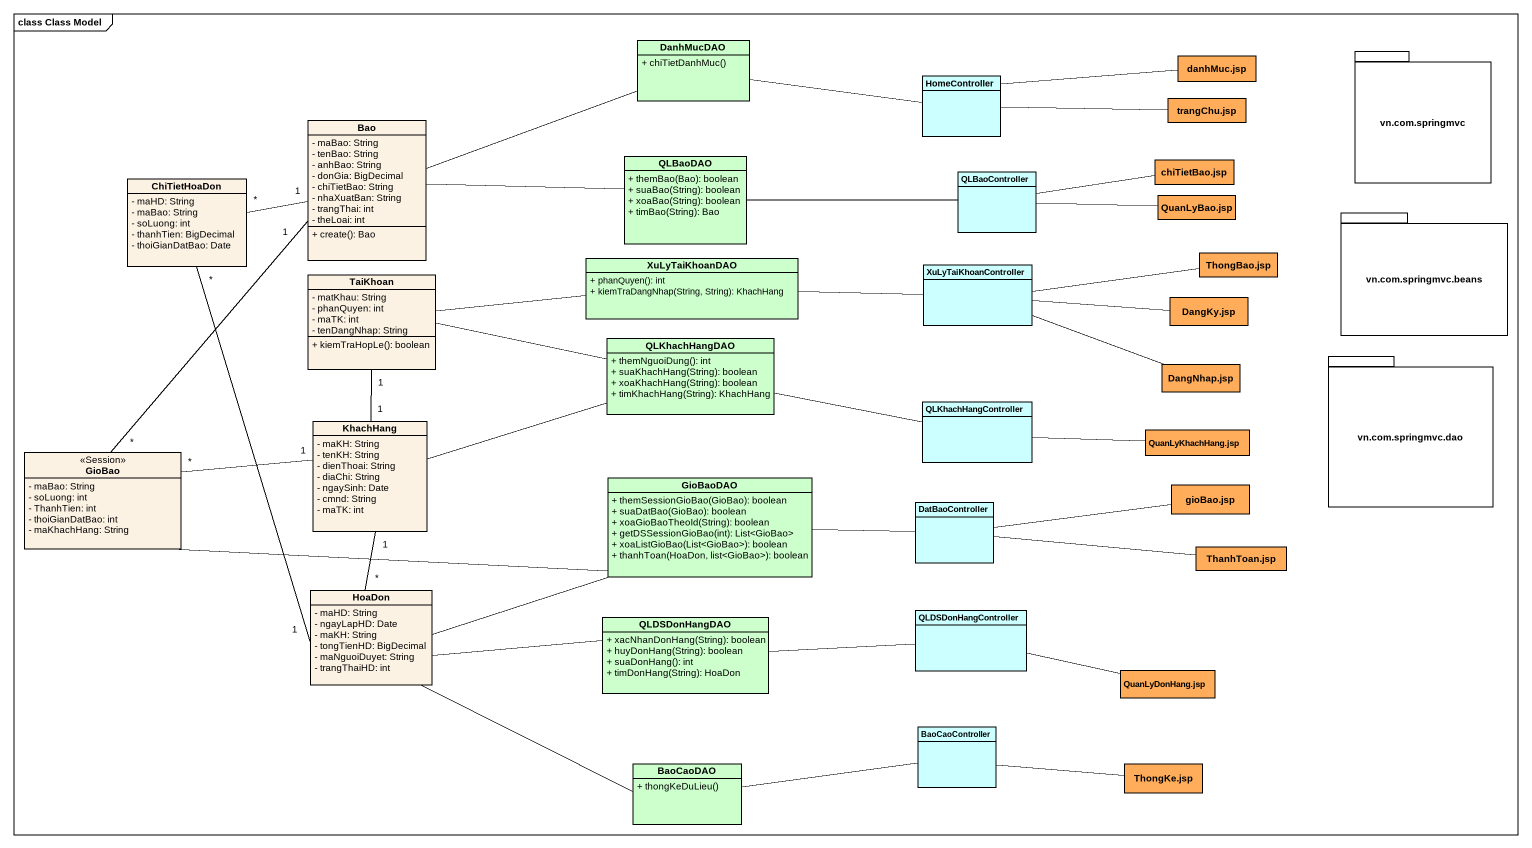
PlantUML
@startuml
mainframe class Class Model
hide circle
hide empty members
skinparam classAttributeIconSize 0
class DanhMucDAO #CCFFCC {
  + chiTietDanhMuc()
}
class HomeController #CCFFFF
class "danhMuc.jsp" as danhMuc_jsp #FFAD5B
package "vn.com.springmvc" as vn_com_springmvc {
}
class "trangChu.jsp" as trangChu_jsp #FFAD5B
class Bao {
  - maBao: String
  - tenBao: String
  - anhBao: String
  - donGia: BigDecimal
  - chiTietBao: String
  - nhaXuatBan: String
  - trangThai: int
  - theLoai: int
  + create(): Bao
}
class QLBaoDAO #CCFFCC {
  + themBao(Bao): boolean
  + suaBao(String): boolean
  + xoaBao(String): boolean
  + timBao(String): Bao
}
class ChiTietHoaDon {
  - maHD: String
  - maBao: String
  - soLuong: int
  - thanhTien: BigDecimal
  - thoiGianDatBao: Date
}
class QLBaoController #CCFFFF
class "chiTietBao.jsp" as chiTietBao_jsp #FFAD5B
class "QuanLyBao.jsp" as QuanLyBao_jsp #FFAD5B
package "vn.com.springmvc.beans" as vn_com_springmvc_beans {
}
class XuLyTaiKhoanDAO #CCFFCC {
  + phanQuyen(): int
  + kiemTraDangNhap(String, String): KhachHang
}
class XuLyTaiKhoanController #CCFFFF
class "ThongBao.jsp" as ThongBao_jsp #FFAD5B
class TaiKhoan {
  - matKhau: String
  - phanQuyen: int
  - maTK: int
  - tenDangNhap: String
  + kiemTraHopLe(): boolean
}
class "DangKy.jsp" as DangKy_jsp #FFAD5B
class QLKhachHangDAO #CCFFCC {
  + themNguoiDung(): int
  + suaKhachHang(String): boolean
  + xoaKhachHang(String): boolean
  + timKhachHang(String): KhachHang
}
class "DangNhap.jsp" as DangNhap_jsp #FFAD5B
package "vn.com.springmvc.dao" as vn_com_springmvc_dao {
}
class KhachHang {
  - maKH: String
  - tenKH: String
  - dienThoai: String
  - diaChi: String
  - ngaySinh: Date
  - cmnd: String
  - maTK: int
}
class QLKhachHangController #CCFFFF
class "QuanLyKhachHang.jsp" as QuanLyKhachHang_jsp #FFAD5B
class GioBao <<Session>> {
  - maBao: String
  - soLuong: int
  - ThanhTien: int
  - thoiGianDatBao: int
  - maKhachHang: String
}
class GioBaoDAO #CCFFCC {
  + themSessionGioBao(GioBao): boolean
  + suaDatBao(GioBao): boolean
  + xoaGioBaoTheoId(String): boolean
  + getDSSessionGioBao(int): List<GioBao>
  + xoaListGioBao(List<GioBao>): boolean
  + thanhToan(HoaDon, list<GioBao>): boolean
}
class DatBaoController #CCFFFF
class "gioBao.jsp" as gioBao_jsp #FFAD5B
class "ThanhToan.jsp" as ThanhToan_jsp #FFAD5B
class HoaDon {
  - maHD: String
  - ngayLapHD: Date
  - maKH: String
  - tongTienHD: BigDecimal
  - maNguoiDuyet: String
  - trangThaiHD: int
}
class QLDSDonHangDAO #CCFFCC {
  + xacNhanDonHang(String): boolean
  + huyDonHang(String): boolean
  + suaDonHang(): int
  + timDonHang(String): HoaDon
}
class QLDSDonHangController #CCFFFF
class "QuanLyDonHang.jsp" as QuanLyDonHang_jsp #FFAD5B
class BaoCaoController #CCFFFF
class BaoCaoDAO #CCFFCC {
  + thongKeDuLieu()
}
class "ThongKe.jsp" as ThongKe_jsp #FFAD5B
DanhMucDAO -left- Bao
HomeController -left- DanhMucDAO
HomeController -right- danhMuc_jsp
trangChu_jsp -left- HomeController
QLBaoDAO -left- Bao
QLBaoDAO -right- QLBaoController
ChiTietHoaDon "*" -right- "1" Bao
chiTietBao_jsp -left- QLBaoController
QuanLyBao_jsp -left- QLBaoController
XuLyTaiKhoanDAO -right- XuLyTaiKhoanController
XuLyTaiKhoanDAO -left- TaiKhoan
ThongBao_jsp -left- XuLyTaiKhoanController
TaiKhoan -right- QLKhachHangDAO
TaiKhoan "1" -- "1" KhachHang
DangKy_jsp -left- XuLyTaiKhoanController
QLKhachHangDAO -right- QLKhachHangController
DangNhap_jsp -left- XuLyTaiKhoanController
KhachHang -right- QLKhachHangDAO
KhachHang "1" -- "*" HoaDon
QuanLyKhachHang_jsp -left- QLKhachHangController
GioBao "*" -up- "1" Bao
GioBao "*" -right- "1" KhachHang
GioBao -right- GioBaoDAO
GioBaoDAO -left- HoaDon
DatBaoController -left- GioBaoDAO
DatBaoController -right- ThanhToan_jsp
gioBao_jsp -left- DatBaoController
HoaDon "1" -up- "*" ChiTietHoaDon
QLDSDonHangDAO -left- HoaDon
QLDSDonHangDAO -right- QLDSDonHangController
QuanLyDonHang_jsp -left- QLDSDonHangController
BaoCaoController -right- ThongKe_jsp
BaoCaoDAO -left- HoaDon
BaoCaoDAO -right- BaoCaoController
@enduml
